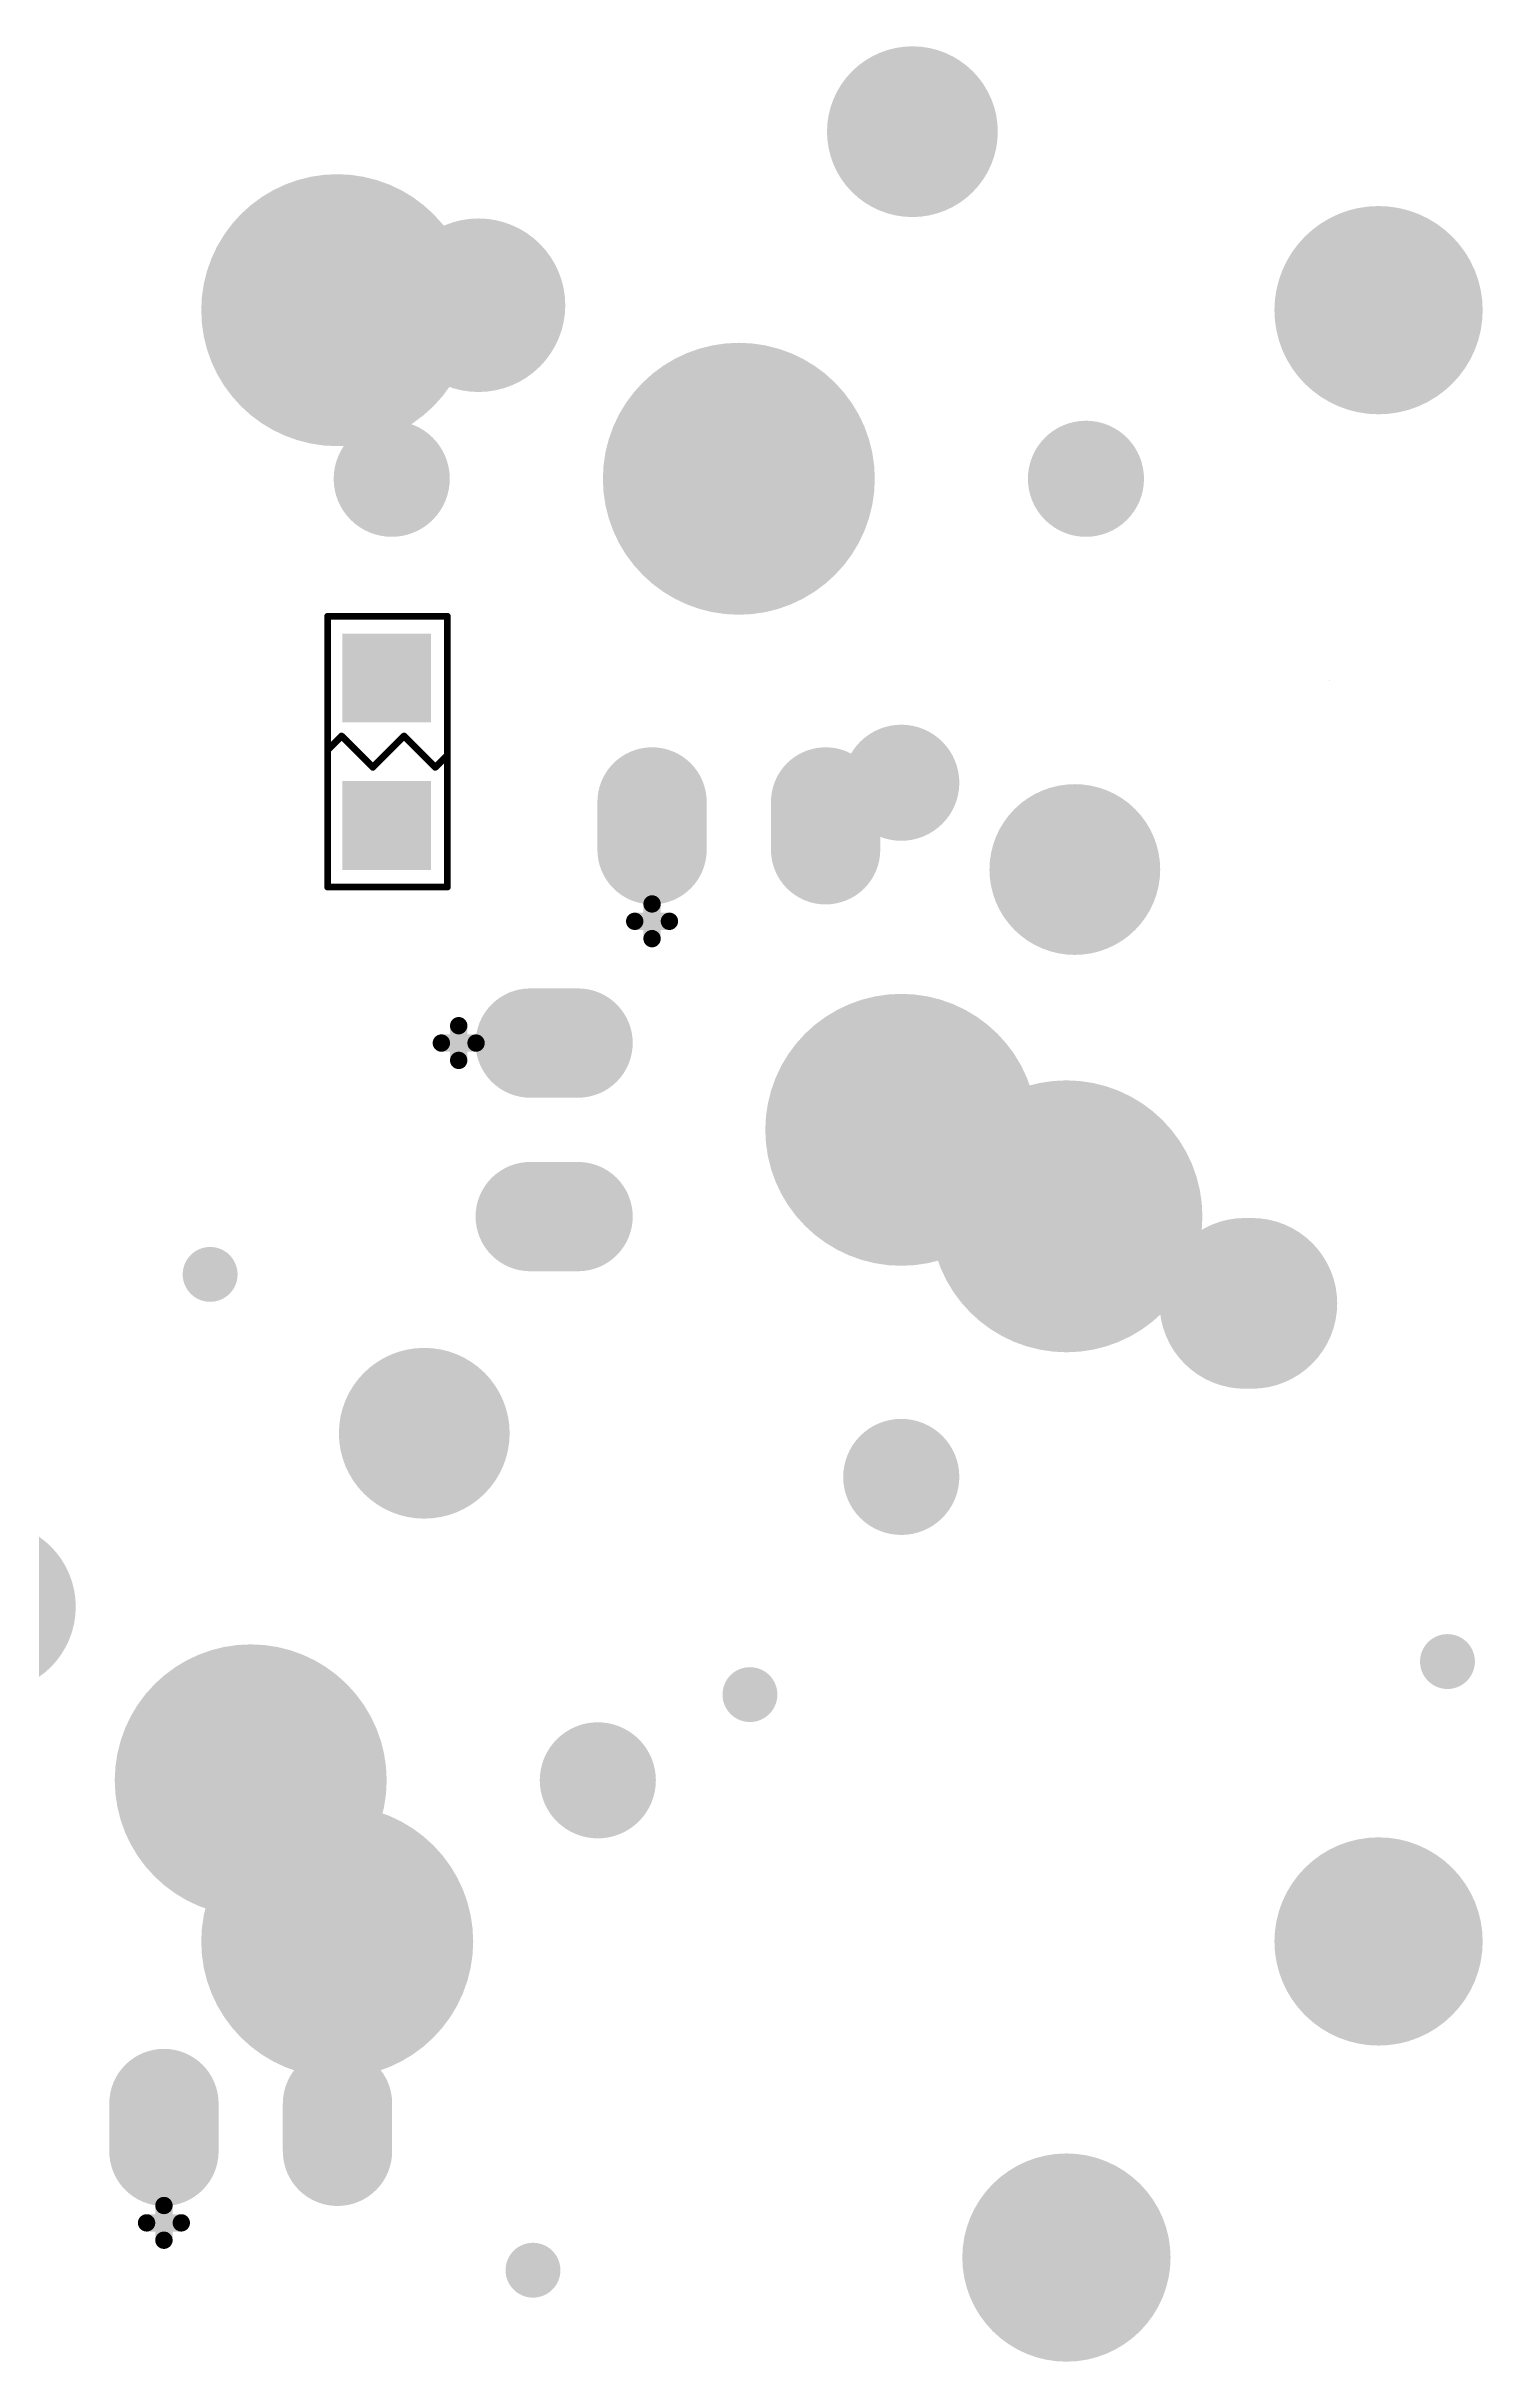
# Model space of a CAD drawing. Extents: x 407 to 769, y 688 to 804.
# Drawn here: x 668.55 to 689.57, y 728.07 to 761.96 of the extents above; entities that cross this region are included whole.
import ezdxf

# ---------------------------------------------------------------- set-up
doc = ezdxf.new("R2010")
doc.units = 0
doc.layers.get('0').update_dxf_attribs({"linetype": 'CONTINUOUS'})
for name, color, linetype in [('BOTTOMOVERLAY', 54, 'CONTINUOUS'), ('BOTTOMPASTE', 16, 'CONTINUOUS'), ('BOTTOMSOLDER', 6, 'CONTINUOUS'), ('MULTILAYER', 9, 'CONTINUOUS'), ('TOPSOLDER', 216, 'CONTINUOUS')]:
    doc.layers.add(name, color=color, linetype=linetype)

# ---------------------------------------------------------------- blocks, each defined once
blk = doc.blocks.new('MX1UP__B_10')
at = {"layer": 'BOTTOMOVERLAY', "const_width": 0.254}
for points in [[(-1.2699492, -6.731010159999999), (-1.2699492, -6.223010159999999)], [(-1.0159492, -6.47701016), (-1.5239492, -6.47701016)]]:
    blk.add_lwpolyline(points, dxfattribs=at)
at = {"layer": 'BOTTOMOVERLAY', "const_width": 0.127}
for points in [[(-1.3334492, -6.223010159999999, 1), (-1.2064492, -6.223010159999999, 1)], [(-1.5874492, -6.47701016, 1), (-1.4604492, -6.47701016, 1)], [(-1.0794492, -6.47701016, 1), (-0.9524492, -6.47701016, 1)], [(-1.3334492, -6.731010159999999, 1), (-1.2064492, -6.731010159999999, 1)]]:
    blk.add_lwpolyline(points, format="xyb", close=True, dxfattribs=at)
at = {"layer": 'BOTTOMSOLDER'}
for points, const_width in [([(2.5400508, 5.13030978), (2.5400508, 5.0296699)], 2.49936), ([(-3.80976886, 2.53998984), (-3.81012954, 2.53998984)], 2.49899932), ([(-1.2699492, -5.43000946), (-1.2699492, -4.73001086)], 1.59999934), ([(1.2700508, -5.43000946), (1.2700508, -4.73001086)], 1.59999934)]:
    blk.add_lwpolyline(points, dxfattribs=dict(at, const_width=const_width))
for points, const_width in [([(1.9152108, 5.13030978, 1), (3.1648908, 5.13030978, 1)], 1.24968), ([(1.9152108, 5.0296699, 1), (3.1648908, 5.0296699, 1)], 1.24968), ([(-4.4348781, 2.53998984, 1), (-3.18538098, 2.53998984, 1)], 1.24949966), ([(-4.43451742, 2.53998984, 1), (-3.1850203, 2.53998984, 1)], 1.24949966), ([(-0.9949941999999999, -1.016e-05, 1), (0.9950958, -1.016e-05, 1)], 1.99009), ([(-5.504764199999999, -1.016e-05, 1), (-4.6551342, -1.016e-05, 1)], 0.84963), ([(4.6552358, -1.016e-05, 1), (5.504865799999999, -1.016e-05, 1)], 0.84963), ([(-1.6699484, -4.73001086, 1), (-0.86995, -4.73001086, 1)], 0.7999984), ([(0.8700515999999999, -4.73001086, 1), (1.67005, -4.73001086, 1)], 0.7999984), ([(-1.6699484, -5.43000946, 1), (-0.86995, -5.43000946, 1)], 0.7999984), ([(0.8700515999999999, -5.43000946, 1), (1.67005, -5.43000946, 1)], 0.7999984)]:
    blk.add_lwpolyline(points, format="xyb", close=True, dxfattribs=dict(at, const_width=const_width))
at = {"layer": 'MULTILAYER'}
for points, const_width in [([(2.5400508, 5.13030978), (2.5400508, 5.0296699)], 2.49936), ([(-3.80976886, 2.53998984), (-3.81012954, 2.53998984)], 2.49899932), ([(-1.2699492, -5.43000946), (-1.2699492, -4.73001086)], 1.59999934), ([(1.2700508, -5.43000946), (1.2700508, -4.73001086)], 1.59999934)]:
    blk.add_lwpolyline(points, dxfattribs=dict(at, const_width=const_width))
for points, const_width in [([(1.9152108, 5.13030978, 1), (3.1648908, 5.13030978, 1)], 1.24968), ([(1.9152108, 5.0296699, 1), (3.1648908, 5.0296699, 1)], 1.24968), ([(-4.4348781, 2.53998984, 1), (-3.18538098, 2.53998984, 1)], 1.24949966), ([(-4.43451742, 2.53998984, 1), (-3.1850203, 2.53998984, 1)], 1.24949966), ([(-0.9949941999999999, -1.016e-05, 1), (0.9950958, -1.016e-05, 1)], 1.99009), ([(-5.504764199999999, -1.016e-05, 1), (-4.6551342, -1.016e-05, 1)], 0.84963), ([(4.6552358, -1.016e-05, 1), (5.504865799999999, -1.016e-05, 1)], 0.84963), ([(-1.6699484, -4.73001086, 1), (-0.86995, -4.73001086, 1)], 0.7999984), ([(0.8700515999999999, -4.73001086, 1), (1.67005, -4.73001086, 1)], 0.7999984), ([(-1.6699484, -5.43000946, 1), (-0.86995, -5.43000946, 1)], 0.7999984), ([(0.8700515999999999, -5.43000946, 1), (1.67005, -5.43000946, 1)], 0.7999984)]:
    blk.add_lwpolyline(points, format="xyb", close=True, dxfattribs=dict(at, const_width=const_width))
at = {"layer": 'TOPSOLDER'}
for points, const_width in [([(2.5400508, 5.13030978), (2.5400508, 5.0296699)], 2.49936), ([(-3.80976886, 2.53998984), (-3.81012954, 2.53998984)], 2.49899932), ([(-1.2699492, -5.43000946), (-1.2699492, -4.73001086)], 1.59999934), ([(1.2700508, -5.43000946), (1.2700508, -4.73001086)], 1.59999934)]:
    blk.add_lwpolyline(points, dxfattribs=dict(at, const_width=const_width))
for points, const_width in [([(1.9152108, 5.13030978, 1), (3.1648908, 5.13030978, 1)], 1.24968), ([(1.9152108, 5.0296699, 1), (3.1648908, 5.0296699, 1)], 1.24968), ([(-4.4348781, 2.53998984, 1), (-3.18538098, 2.53998984, 1)], 1.24949966), ([(-4.43451742, 2.53998984, 1), (-3.1850203, 2.53998984, 1)], 1.24949966), ([(-0.9949941999999999, -1.016e-05, 1), (0.9950958, -1.016e-05, 1)], 1.99009), ([(-5.504764199999999, -1.016e-05, 1), (-4.6551342, -1.016e-05, 1)], 0.84963), ([(4.6552358, -1.016e-05, 1), (5.504865799999999, -1.016e-05, 1)], 0.84963), ([(-1.6699484, -4.73001086, 1), (-0.86995, -4.73001086, 1)], 0.7999984), ([(0.8700515999999999, -4.73001086, 1), (1.67005, -4.73001086, 1)], 0.7999984), ([(-1.6699484, -5.43000946, 1), (-0.86995, -5.43000946, 1)], 0.7999984), ([(0.8700515999999999, -5.43000946, 1), (1.67005, -5.43000946, 1)], 0.7999984)]:
    blk.add_lwpolyline(points, format="xyb", close=True, dxfattribs=dict(at, const_width=const_width))
blk = doc.blocks.new('R0805_B_211')
at = {"layer": 'BOTTOMOVERLAY', "const_width": 0.0999998}
for points in [[(-0.8889999999999999, 1.98119492), (0.8635999999999999, 1.98119492)], [(-0.8889999999999999, -1.98125588), (-0.8889999999999999, 1.98119492)], [(0.8635999999999999, -1.98125588), (0.8635999999999999, 1.98119492)], [(-0.8889999999999999, 0.02534412), (-0.6858, 0.22854412)], [(-0.6858, 0.22854412), (-0.2286, -0.22865588)], [(-0.2286, -0.22865588), (0, -5.587999999999999e-05)], [(0, -5.587999999999999e-05), (0.2286, 0.22854412)], [(0.2286, 0.22854412), (0.6858, -0.22865588)], [(0.6858, -0.22865588), (0.8635999999999999, -0.05085588)], [(-0.8889999999999999, -1.98125588), (0.8635999999999999, -1.98125588)]]:
    blk.add_lwpolyline(points, dxfattribs=at)
at = {"layer": 'BOTTOMOVERLAY', "const_width": 0.0499999}
for points in [[(-0.91399868, 1.98119492, 1), (-0.86400132, 1.98119492, 1)], [(-0.91399868, 1.98119492, 1), (-0.86400132, 1.98119492, 1)], [(0.83860132, 1.98119492, 1), (0.88859868, 1.98119492, 1)], [(0.83860132, 1.98119492, 1), (0.88859868, 1.98119492, 1)], [(-0.91399868, 0.02534412, 1), (-0.86400132, 0.02534412, 1)], [(-0.7107986799999999, 0.22854412, 1), (-0.6608013199999999, 0.22854412, 1)], [(-0.7107986799999999, 0.22854412, 1), (-0.6608013199999999, 0.22854412, 1)], [(-0.02499868, -5.587999999999999e-05, 1), (0.02499868, -5.587999999999999e-05, 1)], [(-0.02499868, -5.587999999999999e-05, 1), (0.02499868, -5.587999999999999e-05, 1)], [(0.20360132, 0.22854412, 1), (0.25359868, 0.22854412, 1)], [(0.20360132, 0.22854412, 1), (0.25359868, 0.22854412, 1)], [(-0.25359868, -0.22865588, 1), (-0.20360132, -0.22865588, 1)], [(-0.25359868, -0.22865588, 1), (-0.20360132, -0.22865588, 1)], [(0.6608013199999999, -0.22865588, 1), (0.7107986799999999, -0.22865588, 1)], [(0.6608013199999999, -0.22865588, 1), (0.7107986799999999, -0.22865588, 1)], [(0.83860132, -0.05085588, 1), (0.88859868, -0.05085588, 1)], [(-0.91399868, -1.98125588, 1), (-0.86400132, -1.98125588, 1)], [(-0.91399868, -1.98125588, 1), (-0.86400132, -1.98125588, 1)], [(0.83860132, -1.98125588, 1), (0.88859868, -1.98125588, 1)], [(0.83860132, -1.98125588, 1), (0.88859868, -1.98125588, 1)]]:
    blk.add_lwpolyline(points, format="xyb", close=True, dxfattribs=at)
at = {"layer": 'BOTTOMPASTE'}
for points in [[(0.6245987, 0.42802302), (0.6245987, 1.72802042), (-0.6753986999999999, 0.42802302), (-0.6753986999999999, 1.72802042)], [(0.6245987, -1.73097698), (0.6245987, -0.43097958), (-0.6753986999999999, -1.73097698), (-0.6753986999999999, -0.43097958)]]:
    blk.add_solid(points, dxfattribs=at)
at = {"layer": 'BOTTOMSOLDER'}
for points in [[(0.6245987, 0.42802302), (0.6245987, 1.72802042), (-0.6753986999999999, 0.42802302), (-0.6753986999999999, 1.72802042)], [(0.6245987, -1.73097698), (0.6245987, -0.43097958), (-0.6753986999999999, -1.73097698), (-0.6753986999999999, -0.43097958)]]:
    blk.add_solid(points, dxfattribs=at)
blk = doc.blocks.new('MX1UP__B_331')
at = {"layer": 'BOTTOMOVERLAY', "const_width": 0.254}
for points in [[(-1.26996698, -6.730997459999999), (-1.26996698, -6.222997459999999)], [(-1.52396698, -6.47699746), (-1.01596698, -6.47699746)]]:
    blk.add_lwpolyline(points, dxfattribs=at)
at = {"layer": 'BOTTOMOVERLAY', "const_width": 0.127}
for points in [[(-1.33346698, -6.222997459999999, 1), (-1.20646698, -6.222997459999999, 1)], [(-1.58746698, -6.47699746, 1), (-1.46046698, -6.47699746, 1)], [(-1.07946698, -6.47699746, 1), (-0.95246698, -6.47699746, 1)], [(-1.33346698, -6.730997459999999, 1), (-1.20646698, -6.730997459999999, 1)]]:
    blk.add_lwpolyline(points, format="xyb", close=True, dxfattribs=at)
at = {"layer": 'BOTTOMSOLDER'}
for points, const_width in [([(1.91519302, 5.08000254, 1), (3.16487302, 5.08000254, 1)], 1.24968), ([(-4.434806979999999, 2.54000254, 1), (-3.18512698, 2.54000254, 1)], 1.24968), ([(-0.9950119799999999, 2.54e-06, 1), (0.9950780199999999, 2.54e-06, 1)], 1.99009), ([(-5.50478198, 2.54e-06, 1), (-4.655151979999999, 2.54e-06, 1)], 0.84963), ([(4.65521802, 2.54e-06, 1), (5.50484802, 2.54e-06, 1)], 0.84963), ([(-1.66996618, -4.72999816, 1), (-0.86996778, -4.72999816, 1)], 0.7999984), ([(0.87003382, -4.72999816, 1), (1.67003222, -4.72999816, 1)], 0.7999984), ([(-1.66996618, -5.42999676, 1), (-0.86996778, -5.42999676, 1)], 0.7999984), ([(0.87003382, -5.42999676, 1), (1.67003222, -5.42999676, 1)], 0.7999984)]:
    blk.add_lwpolyline(points, format="xyb", close=True, dxfattribs=dict(at, const_width=const_width))
at = {"layer": 'BOTTOMSOLDER', "const_width": 1.59999934}
for points in [[(-1.26996698, -5.42999676), (-1.26996698, -4.72999816)], [(1.27003302, -5.42999676), (1.27003302, -4.72999816)]]:
    blk.add_lwpolyline(points, dxfattribs=at)
at = {"layer": 'MULTILAYER'}
for points, const_width in [([(1.91519302, 5.08000254, 1), (3.16487302, 5.08000254, 1)], 1.24968), ([(-4.434806979999999, 2.54000254, 1), (-3.18512698, 2.54000254, 1)], 1.24968), ([(-0.9950119799999999, 2.54e-06, 1), (0.9950780199999999, 2.54e-06, 1)], 1.99009), ([(-5.50478198, 2.54e-06, 1), (-4.655151979999999, 2.54e-06, 1)], 0.84963), ([(4.65521802, 2.54e-06, 1), (5.50484802, 2.54e-06, 1)], 0.84963), ([(-1.66996618, -4.72999816, 1), (-0.86996778, -4.72999816, 1)], 0.7999984), ([(0.87003382, -4.72999816, 1), (1.67003222, -4.72999816, 1)], 0.7999984), ([(-1.66996618, -5.42999676, 1), (-0.86996778, -5.42999676, 1)], 0.7999984), ([(0.87003382, -5.42999676, 1), (1.67003222, -5.42999676, 1)], 0.7999984)]:
    blk.add_lwpolyline(points, format="xyb", close=True, dxfattribs=dict(at, const_width=const_width))
at = {"layer": 'MULTILAYER', "const_width": 1.59999934}
for points in [[(-1.26996698, -5.42999676), (-1.26996698, -4.72999816)], [(1.27003302, -5.42999676), (1.27003302, -4.72999816)]]:
    blk.add_lwpolyline(points, dxfattribs=at)
at = {"layer": 'TOPSOLDER'}
for points, const_width in [([(1.91519302, 5.08000254, 1), (3.16487302, 5.08000254, 1)], 1.24968), ([(-4.434806979999999, 2.54000254, 1), (-3.18512698, 2.54000254, 1)], 1.24968), ([(-0.9950119799999999, 2.54e-06, 1), (0.9950780199999999, 2.54e-06, 1)], 1.99009), ([(-5.50478198, 2.54e-06, 1), (-4.655151979999999, 2.54e-06, 1)], 0.84963), ([(4.65521802, 2.54e-06, 1), (5.50484802, 2.54e-06, 1)], 0.84963), ([(-1.66996618, -4.72999816, 1), (-0.86996778, -4.72999816, 1)], 0.7999984), ([(0.87003382, -4.72999816, 1), (1.67003222, -4.72999816, 1)], 0.7999984), ([(-1.66996618, -5.42999676, 1), (-0.86996778, -5.42999676, 1)], 0.7999984), ([(0.87003382, -5.42999676, 1), (1.67003222, -5.42999676, 1)], 0.7999984)]:
    blk.add_lwpolyline(points, format="xyb", close=True, dxfattribs=dict(at, const_width=const_width))
at = {"layer": 'TOPSOLDER', "const_width": 1.59999934}
for points in [[(-1.26996698, -5.42999676), (-1.26996698, -4.72999816)], [(1.27003302, -5.42999676), (1.27003302, -4.72999816)]]:
    blk.add_lwpolyline(points, dxfattribs=at)
blk = doc.blocks.new('MX1UP__B_349')
at = {"layer": 'BOTTOMOVERLAY', "const_width": 0.254}
for points in [[(-1.26999238, -6.73097206), (-1.26999238, -6.22297206)], [(-1.52399238, -6.47697206), (-1.01599238, -6.47697206)]]:
    blk.add_lwpolyline(points, dxfattribs=at)
at = {"layer": 'BOTTOMOVERLAY', "const_width": 0.127}
for points in [[(-1.33349238, -6.22297206, 1), (-1.20649238, -6.22297206, 1)], [(-1.58749238, -6.47697206, 1), (-1.46049238, -6.47697206, 1)], [(-1.07949238, -6.47697206, 1), (-0.9524923799999999, -6.47697206, 1)], [(-1.33349238, -6.73097206, 1), (-1.20649238, -6.73097206, 1)]]:
    blk.add_lwpolyline(points, format="xyb", close=True, dxfattribs=at)
at = {"layer": 'BOTTOMSOLDER'}
for points, const_width in [([(1.91516762, 5.08002794, 1), (3.16484762, 5.08002794, 1)], 1.24968), ([(-4.44499238, 2.54002794, 1), (-3.17499238, 2.54002794, 1)], 1.27), ([(-0.99503738, 2.794e-05, 1), (0.9950526199999999, 2.794e-05, 1)], 1.99009), ([(-5.50480738, 2.794e-05, 1), (-4.65517738, 2.794e-05, 1)], 0.84963), ([(4.655192619999999, 2.794e-05, 1), (5.50482262, 2.794e-05, 1)], 0.84963), ([(-1.66999158, -4.72997276, 1), (-0.8699931799999999, -4.72997276, 1)], 0.7999984), ([(0.87000842, -4.72997276, 1), (1.67000682, -4.72997276, 1)], 0.7999984), ([(-1.66999158, -5.42997136, 1), (-0.8699931799999999, -5.42997136, 1)], 0.7999984), ([(0.87000842, -5.42997136, 1), (1.67000682, -5.42997136, 1)], 0.7999984)]:
    blk.add_lwpolyline(points, format="xyb", close=True, dxfattribs=dict(at, const_width=const_width))
at = {"layer": 'BOTTOMSOLDER', "const_width": 1.59999934}
for points in [[(-1.26999238, -5.42997136), (-1.26999238, -4.72997276)], [(1.27000762, -5.42997136), (1.27000762, -4.72997276)]]:
    blk.add_lwpolyline(points, dxfattribs=at)
at = {"layer": 'MULTILAYER'}
for points, const_width in [([(1.91516762, 5.08002794, 1), (3.16484762, 5.08002794, 1)], 1.24968), ([(-4.44499238, 2.54002794, 1), (-3.17499238, 2.54002794, 1)], 1.27), ([(-0.99503738, 2.794e-05, 1), (0.9950526199999999, 2.794e-05, 1)], 1.99009), ([(-5.50480738, 2.794e-05, 1), (-4.65517738, 2.794e-05, 1)], 0.84963), ([(4.655192619999999, 2.794e-05, 1), (5.50482262, 2.794e-05, 1)], 0.84963), ([(-1.66999158, -4.72997276, 1), (-0.8699931799999999, -4.72997276, 1)], 0.7999984), ([(0.87000842, -4.72997276, 1), (1.67000682, -4.72997276, 1)], 0.7999984), ([(-1.66999158, -5.42997136, 1), (-0.8699931799999999, -5.42997136, 1)], 0.7999984), ([(0.87000842, -5.42997136, 1), (1.67000682, -5.42997136, 1)], 0.7999984)]:
    blk.add_lwpolyline(points, format="xyb", close=True, dxfattribs=dict(at, const_width=const_width))
at = {"layer": 'MULTILAYER', "const_width": 1.59999934}
for points in [[(-1.26999238, -5.42997136), (-1.26999238, -4.72997276)], [(1.27000762, -5.42997136), (1.27000762, -4.72997276)]]:
    blk.add_lwpolyline(points, dxfattribs=at)
at = {"layer": 'TOPSOLDER'}
for points, const_width in [([(1.91516762, 5.08002794, 1), (3.16484762, 5.08002794, 1)], 1.24968), ([(-4.44499238, 2.54002794, 1), (-3.17499238, 2.54002794, 1)], 1.27), ([(-0.99503738, 2.794e-05, 1), (0.9950526199999999, 2.794e-05, 1)], 1.99009), ([(-5.50480738, 2.794e-05, 1), (-4.65517738, 2.794e-05, 1)], 0.84963), ([(4.655192619999999, 2.794e-05, 1), (5.50482262, 2.794e-05, 1)], 0.84963), ([(-1.66999158, -4.72997276, 1), (-0.8699931799999999, -4.72997276, 1)], 0.7999984), ([(0.87000842, -4.72997276, 1), (1.67000682, -4.72997276, 1)], 0.7999984), ([(-1.66999158, -5.42997136, 1), (-0.8699931799999999, -5.42997136, 1)], 0.7999984), ([(0.87000842, -5.42997136, 1), (1.67000682, -5.42997136, 1)], 0.7999984)]:
    blk.add_lwpolyline(points, format="xyb", close=True, dxfattribs=dict(at, const_width=const_width))
at = {"layer": 'TOPSOLDER', "const_width": 1.59999934}
for points in [[(-1.26999238, -5.42997136), (-1.26999238, -4.72997276)], [(1.27000762, -5.42997136), (1.27000762, -4.72997276)]]:
    blk.add_lwpolyline(points, dxfattribs=at)

msp = doc.modelspace()

# ---------------------------------------------------------------- linework, layer by layer
at = {"layer": 'BOTTOMSOLDER'}
for points, const_width in [([(671.8104623199999, 758.099068, 1), (673.8005624799999, 758.099068, 1)], 1.99010016), ([(687.2834616, 758.099068, 1), (688.8074616, 758.099068, 1)], 1.524), ([(682.4824247199999, 744.8363564, 1), (684.4725248799999, 744.8363564, 1)], 1.99010016), ([(670.7448231, 743.9863707999999, 1), (671.1464225, 743.9863707999999, 1)], 0.4015994), ([(688.8534483, 738.3199864, 1), (689.2550477, 738.3199864, 1)], 0.4015994), ([(678.6448326999999, 737.8363704, 1), (679.0464321, 737.8363704, 1)], 0.4015994), ([(671.8104623199999, 734.223068, 1), (673.8005624799999, 734.223068, 1)], 1.99010016), ([(687.2834616, 734.223068, 1), (688.8074616, 734.223068, 1)], 1.524), ([(682.7154747999999, 729.5963564, 1), (684.2394747999999, 729.5963564, 1)], 1.524), ([(675.4698327, 729.4113427999999, 1), (675.8714321, 729.4113427999999, 1)], 0.4015994)]:
    msp.add_lwpolyline(points, format="xyb", close=True, dxfattribs=dict(at, const_width=const_width))
at = {"layer": 'MULTILAYER'}
for points, const_width in [([(671.8104623199999, 758.099068, 1), (673.8005624799999, 758.099068, 1)], 1.99010016), ([(687.2834616, 758.099068, 1), (688.8074616, 758.099068, 1)], 1.524), ([(682.4824247199999, 744.8363564, 1), (684.4725248799999, 744.8363564, 1)], 1.99010016), ([(670.7956231, 743.9863707999999, 1), (671.0956225, 743.9863707999999, 1)], 0.2999994), ([(688.9042483, 738.3199864, 1), (689.2042477, 738.3199864, 1)], 0.2999994), ([(678.6956326999999, 737.8363704, 1), (678.9956321, 737.8363704, 1)], 0.2999994), ([(671.8104623199999, 734.223068, 1), (673.8005624799999, 734.223068, 1)], 1.99010016), ([(687.2834616, 734.223068, 1), (688.8074616, 734.223068, 1)], 1.524), ([(682.7154747999999, 729.5963564, 1), (684.2394747999999, 729.5963564, 1)], 1.524), ([(675.5206327, 729.4113427999999, 1), (675.8206321, 729.4113427999999, 1)], 0.2999994)]:
    msp.add_lwpolyline(points, format="xyb", close=True, dxfattribs=dict(at, const_width=const_width))
at = {"layer": 'TOPSOLDER'}
for points, const_width in [([(671.8104623199999, 758.099068, 1), (673.8005624799999, 758.099068, 1)], 1.99010016), ([(687.2834616, 758.099068, 1), (688.8074616, 758.099068, 1)], 1.524), ([(682.4824247199999, 744.8363564, 1), (684.4725248799999, 744.8363564, 1)], 1.99010016), ([(670.7448231, 743.9863707999999, 1), (671.1464225, 743.9863707999999, 1)], 0.4015994), ([(688.8534483, 738.3199864, 1), (689.2550477, 738.3199864, 1)], 0.4015994), ([(678.6448326999999, 737.8363704, 1), (679.0464321, 737.8363704, 1)], 0.4015994), ([(671.8104623199999, 734.223068, 1), (673.8005624799999, 734.223068, 1)], 1.99010016), ([(687.2834616, 734.223068, 1), (688.8074616, 734.223068, 1)], 1.524), ([(682.7154747999999, 729.5963564, 1), (684.2394747999999, 729.5963564, 1)], 1.524), ([(675.4698327, 729.4113427999999, 1), (675.8714321, 729.4113427999999, 1)], 0.4015994)]:
    msp.add_lwpolyline(points, format="xyb", close=True, dxfattribs=dict(at, const_width=const_width))

# ---------------------------------------------------------------- block references
for name, p in [('MX1UP__B_349', (678.68326798, 755.6313792599999)), ('MX1UP__B_331', (671.53949258, 736.5813538599999))]:
    msp.add_blockref(name, p)
for name, p, rotation in [('R0805_B_211', (673.5546092, 751.63736388), 360), ('MX1UP__B_10', (681.06042096, 746.1023432), 270)]:
    msp.add_blockref(name, p, dxfattribs=dict(rotation=rotation))

# ---------------------------------------------------------------- texts
at = {"layer": 'BOTTOMOVERLAY', "text_generation_flag": 2}
for s, p in [('\\ |', (677.37392338, 753.1694080599999)), ('R64', (671.9036092, 748.7163638799999)), ('Enter', (669.18239798, 734.1193826599999))]:
    msp.add_text(s, height=0.00100076, rotation=179.9999999999147, dxfattribs=at).set_placement(p)
msp.add_text('ENTER_2', height=0.00100076, dxfattribs=at).set_placement((687.324, 752.6782))

doc.saveas('drawing.dxf')
